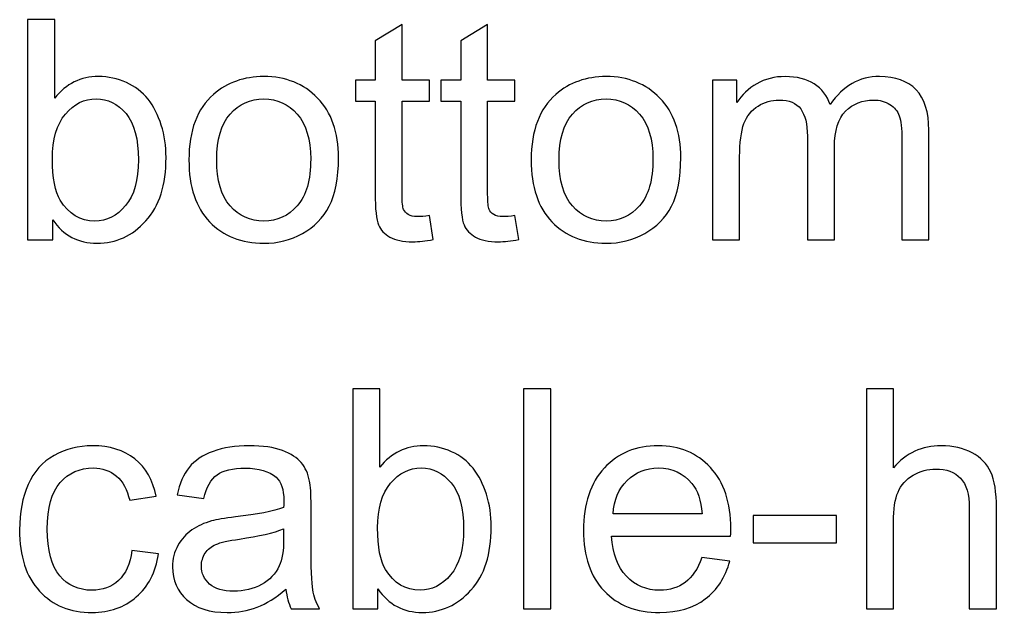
# Model space of a CAD drawing. Header units: centimetres. Extents: x -233 to -82, y 123 to 153.
# Drawn here: x -169.543 to -168.424, y 144.899 to 145.578 of the extents above; entities that cross this region are included whole.
import ezdxf

# ---------------------------------------------------------------- set-up
doc = ezdxf.new("R2010")
doc.units = ezdxf.units.CM
doc.header["$MEASUREMENT"] = 0
doc.layers.add('layer 1', color=7, linetype='Continuous')

msp = doc.modelspace()

# ---------------------------------------------------------------- linework, layer by layer
at = {"layer": 'layer 1'}
for points, knots in [([(-169.5053, 145.32595), (-169.5053, 145.32595), (-169.534, 145.32595), (-169.534, 145.32595), (-169.534, 145.32595), (-169.534, 145.32595), (-169.534, 145.57845), (-169.534, 145.57845), (-169.534, 145.57845), (-169.534, 145.57845), (-169.503, 145.57845), (-169.503, 145.57845), (-169.503, 145.57845), (-169.503, 145.57845), (-169.503, 145.48835), (-169.503, 145.48835), (-169.503, 145.48835), (-169.4899, 145.50485), (-169.4732, 145.51305), (-169.4529, 145.51305), (-169.4529, 145.51305), (-169.4416, 145.51305), (-169.431, 145.51075), (-169.4209, 145.50625), (-169.4209, 145.50625), (-169.4109, 145.50175), (-169.4026, 145.49535), (-169.3961, 145.48715), (-169.3961, 145.48715), (-169.3896, 145.47885), (-169.3846, 145.46895), (-169.3809, 145.45735), (-169.3809, 145.45735), (-169.3772, 145.44575), (-169.3754, 145.43335), (-169.3754, 145.42015), (-169.3754, 145.42015), (-169.3754, 145.38885), (-169.3831, 145.36465), (-169.3986, 145.34755), (-169.3986, 145.34755), (-169.4141, 145.33045), (-169.4327, 145.32185), (-169.4544, 145.32185), (-169.4544, 145.32185), (-169.476, 145.32185), (-169.493, 145.33085), (-169.5053, 145.34885), (-169.5053, 145.34885), (-169.5053, 145.34885), (-169.5053, 145.32595), (-169.5053, 145.32595)], [0, 0, 0, 0, 0.0714286, 0.0714286, 0.0714286, 0.0714286, 0.1428571, 0.1428571, 0.1428571, 0.1428571, 0.2142857, 0.2142857, 0.2142857, 0.2142857, 0.2857143, 0.2857143, 0.2857143, 0.2857143, 0.3571429, 0.3571429, 0.3571429, 0.3571429, 0.4285714, 0.4285714, 0.4285714, 0.4285714, 0.5, 0.5, 0.5, 0.5, 0.5714286, 0.5714286, 0.5714286, 0.5714286, 0.6428571, 0.6428571, 0.6428571, 0.6428571, 0.7142857, 0.7142857, 0.7142857, 0.7142857, 0.7857143, 0.7857143, 0.7857143, 0.7857143, 0.8571429, 0.8571429, 0.8571429, 0.8571429, 1, 1, 1, 1]), ([(-169.0737, 145.35365), (-169.0737, 145.35365), (-169.0693, 145.32625), (-169.0693, 145.32625), (-169.0693, 145.32625), (-169.078, 145.32445), (-169.0858, 145.32355), (-169.0927, 145.32355), (-169.0927, 145.32355), (-169.104, 145.32355), (-169.1127, 145.32535), (-169.1189, 145.32895), (-169.1189, 145.32895), (-169.1251, 145.33245), (-169.1295, 145.33715), (-169.132, 145.34295), (-169.132, 145.34295), (-169.1345, 145.34875), (-169.1358, 145.36095), (-169.1358, 145.37955), (-169.1358, 145.37955), (-169.1358, 145.37955), (-169.1358, 145.48475), (-169.1358, 145.48475), (-169.1358, 145.48475), (-169.1358, 145.48475), (-169.1585, 145.48475), (-169.1585, 145.48475), (-169.1585, 145.48475), (-169.1585, 145.48475), (-169.1585, 145.50885), (-169.1585, 145.50885), (-169.1585, 145.50885), (-169.1585, 145.50885), (-169.1358, 145.50885), (-169.1358, 145.50885), (-169.1358, 145.50885), (-169.1358, 145.50885), (-169.1358, 145.55415), (-169.1358, 145.55415), (-169.1358, 145.55415), (-169.1358, 145.55415), (-169.1049, 145.57275), (-169.1049, 145.57275), (-169.1049, 145.57275), (-169.1049, 145.57275), (-169.1049, 145.50885), (-169.1049, 145.50885), (-169.1049, 145.50885), (-169.1049, 145.50885), (-169.0737, 145.50885), (-169.0737, 145.50885), (-169.0737, 145.50885), (-169.0737, 145.50885), (-169.0737, 145.48475), (-169.0737, 145.48475), (-169.0737, 145.48475), (-169.0737, 145.48475), (-169.1049, 145.48475), (-169.1049, 145.48475), (-169.1049, 145.48475), (-169.1049, 145.48475), (-169.1049, 145.37775), (-169.1049, 145.37775), (-169.1049, 145.37775), (-169.1049, 145.36895), (-169.1044, 145.36325), (-169.1033, 145.36075), (-169.1033, 145.36075), (-169.1022, 145.35825), (-169.1004, 145.35625), (-169.0979, 145.35475), (-169.0979, 145.35475), (-169.0954, 145.35325), (-169.0919, 145.35245), (-169.0874, 145.35245), (-169.0874, 145.35245), (-169.0839, 145.35245), (-169.0794, 145.35285), (-169.0737, 145.35365)], [0, 0, 0, 0, 0.047619, 0.047619, 0.047619, 0.047619, 0.0952381, 0.0952381, 0.0952381, 0.0952381, 0.1428571, 0.1428571, 0.1428571, 0.1428571, 0.1904762, 0.1904762, 0.1904762, 0.1904762, 0.2380952, 0.2380952, 0.2380952, 0.2380952, 0.2857143, 0.2857143, 0.2857143, 0.2857143, 0.3333333, 0.3333333, 0.3333333, 0.3333333, 0.3809524, 0.3809524, 0.3809524, 0.3809524, 0.4285714, 0.4285714, 0.4285714, 0.4285714, 0.4761905, 0.4761905, 0.4761905, 0.4761905, 0.5238095, 0.5238095, 0.5238095, 0.5238095, 0.5714286, 0.5714286, 0.5714286, 0.5714286, 0.6190476, 0.6190476, 0.6190476, 0.6190476, 0.6666667, 0.6666667, 0.6666667, 0.6666667, 0.7142857, 0.7142857, 0.7142857, 0.7142857, 0.7619048, 0.7619048, 0.7619048, 0.7619048, 0.8095238, 0.8095238, 0.8095238, 0.8095238, 0.8571429, 0.8571429, 0.8571429, 0.8571429, 0.9047619, 0.9047619, 0.9047619, 0.9047619, 1, 1, 1, 1]), ([(-168.9757, 145.35365), (-168.9757, 145.35365), (-168.9713, 145.32625), (-168.9713, 145.32625), (-168.9713, 145.32625), (-168.98, 145.32445), (-168.9878, 145.32355), (-168.9947, 145.32355), (-168.9947, 145.32355), (-169.006, 145.32355), (-169.0147, 145.32535), (-169.0209, 145.32895), (-169.0209, 145.32895), (-169.0271, 145.33245), (-169.0315, 145.33715), (-169.034, 145.34295), (-169.034, 145.34295), (-169.0365, 145.34875), (-169.0378, 145.36095), (-169.0378, 145.37955), (-169.0378, 145.37955), (-169.0378, 145.37955), (-169.0378, 145.48475), (-169.0378, 145.48475), (-169.0378, 145.48475), (-169.0378, 145.48475), (-169.0605, 145.48475), (-169.0605, 145.48475), (-169.0605, 145.48475), (-169.0605, 145.48475), (-169.0605, 145.50885), (-169.0605, 145.50885), (-169.0605, 145.50885), (-169.0605, 145.50885), (-169.0378, 145.50885), (-169.0378, 145.50885), (-169.0378, 145.50885), (-169.0378, 145.50885), (-169.0378, 145.55415), (-169.0378, 145.55415), (-169.0378, 145.55415), (-169.0378, 145.55415), (-169.0069, 145.57275), (-169.0069, 145.57275), (-169.0069, 145.57275), (-169.0069, 145.57275), (-169.0069, 145.50885), (-169.0069, 145.50885), (-169.0069, 145.50885), (-169.0069, 145.50885), (-168.9757, 145.50885), (-168.9757, 145.50885), (-168.9757, 145.50885), (-168.9757, 145.50885), (-168.9757, 145.48475), (-168.9757, 145.48475), (-168.9757, 145.48475), (-168.9757, 145.48475), (-169.0069, 145.48475), (-169.0069, 145.48475), (-169.0069, 145.48475), (-169.0069, 145.48475), (-169.0069, 145.37775), (-169.0069, 145.37775), (-169.0069, 145.37775), (-169.0069, 145.36895), (-169.0064, 145.36325), (-169.0053, 145.36075), (-169.0053, 145.36075), (-169.0042, 145.35825), (-169.0024, 145.35625), (-168.9999, 145.35475), (-168.9999, 145.35475), (-168.9974, 145.35325), (-168.9939, 145.35245), (-168.9894, 145.35245), (-168.9894, 145.35245), (-168.9859, 145.35245), (-168.9814, 145.35285), (-168.9757, 145.35365)], [0, 0, 0, 0, 0.047619, 0.047619, 0.047619, 0.047619, 0.0952381, 0.0952381, 0.0952381, 0.0952381, 0.1428571, 0.1428571, 0.1428571, 0.1428571, 0.1904762, 0.1904762, 0.1904762, 0.1904762, 0.2380952, 0.2380952, 0.2380952, 0.2380952, 0.2857143, 0.2857143, 0.2857143, 0.2857143, 0.3333333, 0.3333333, 0.3333333, 0.3333333, 0.3809524, 0.3809524, 0.3809524, 0.3809524, 0.4285714, 0.4285714, 0.4285714, 0.4285714, 0.4761905, 0.4761905, 0.4761905, 0.4761905, 0.5238095, 0.5238095, 0.5238095, 0.5238095, 0.5714286, 0.5714286, 0.5714286, 0.5714286, 0.6190476, 0.6190476, 0.6190476, 0.6190476, 0.6666667, 0.6666667, 0.6666667, 0.6666667, 0.7142857, 0.7142857, 0.7142857, 0.7142857, 0.7619048, 0.7619048, 0.7619048, 0.7619048, 0.8095238, 0.8095238, 0.8095238, 0.8095238, 0.8571429, 0.8571429, 0.8571429, 0.8571429, 0.9047619, 0.9047619, 0.9047619, 0.9047619, 1, 1, 1, 1]), ([(-169.3492, 145.41745), (-169.3492, 145.45135), (-169.3398, 145.47635), (-169.3209, 145.49265), (-169.3209, 145.49265), (-169.3052, 145.50625), (-169.286, 145.51305), (-169.2634, 145.51305), (-169.2634, 145.51305), (-169.2383, 145.51305), (-169.2177, 145.50485), (-169.2017, 145.48835), (-169.2017, 145.48835), (-169.1858, 145.47185), (-169.1778, 145.44905), (-169.1778, 145.42005), (-169.1778, 145.42005), (-169.1778, 145.39645), (-169.1813, 145.37795), (-169.1884, 145.36445), (-169.1884, 145.36445), (-169.1955, 145.35095), (-169.2057, 145.34055), (-169.2192, 145.33305), (-169.2192, 145.33305), (-169.2327, 145.32555), (-169.2475, 145.32185), (-169.2634, 145.32185), (-169.2634, 145.32185), (-169.289, 145.32185), (-169.3097, 145.33005), (-169.3255, 145.34645), (-169.3255, 145.34645), (-169.3413, 145.36285), (-169.3492, 145.38655), (-169.3492, 145.41745)], [0, 0, 0, 0, 0.1, 0.1, 0.1, 0.1, 0.2, 0.2, 0.2, 0.2, 0.3, 0.3, 0.3, 0.3, 0.4, 0.4, 0.4, 0.4, 0.5, 0.5, 0.5, 0.5, 0.6, 0.6, 0.6, 0.6, 0.7, 0.7, 0.7, 0.7, 0.8, 0.8, 0.8, 0.8, 1, 1, 1, 1]), ([(-168.957, 145.41745), (-168.957, 145.45135), (-168.9476, 145.47635), (-168.9287, 145.49265), (-168.9287, 145.49265), (-168.913, 145.50625), (-168.8938, 145.51305), (-168.8712, 145.51305), (-168.8712, 145.51305), (-168.8461, 145.51305), (-168.8255, 145.50485), (-168.8095, 145.48835), (-168.8095, 145.48835), (-168.7936, 145.47185), (-168.7856, 145.44905), (-168.7856, 145.42005), (-168.7856, 145.42005), (-168.7856, 145.39645), (-168.7891, 145.37795), (-168.7962, 145.36445), (-168.7962, 145.36445), (-168.8033, 145.35095), (-168.8135, 145.34055), (-168.827, 145.33305), (-168.827, 145.33305), (-168.8405, 145.32555), (-168.8553, 145.32185), (-168.8712, 145.32185), (-168.8712, 145.32185), (-168.8968, 145.32185), (-168.9175, 145.33005), (-168.9333, 145.34645), (-168.9333, 145.34645), (-168.9491, 145.36285), (-168.957, 145.38655), (-168.957, 145.41745)], [0, 0, 0, 0, 0.1, 0.1, 0.1, 0.1, 0.2, 0.2, 0.2, 0.2, 0.3, 0.3, 0.3, 0.3, 0.4, 0.4, 0.4, 0.4, 0.5, 0.5, 0.5, 0.5, 0.6, 0.6, 0.6, 0.6, 0.7, 0.7, 0.7, 0.7, 0.8, 0.8, 0.8, 0.8, 1, 1, 1, 1]), ([(-168.7492, 145.32595), (-168.7492, 145.32595), (-168.7492, 145.50885), (-168.7492, 145.50885), (-168.7492, 145.50885), (-168.7492, 145.50885), (-168.7215, 145.50885), (-168.7215, 145.50885), (-168.7215, 145.50885), (-168.7215, 145.50885), (-168.7215, 145.48325), (-168.7215, 145.48325), (-168.7215, 145.48325), (-168.7158, 145.49215), (-168.7081, 145.49935), (-168.6986, 145.50485), (-168.6986, 145.50485), (-168.6891, 145.51035), (-168.6782, 145.51305), (-168.666, 145.51305), (-168.666, 145.51305), (-168.6525, 145.51305), (-168.6414, 145.51025), (-168.6327, 145.50465), (-168.6327, 145.50465), (-168.624, 145.49895), (-168.6179, 145.49105), (-168.6144, 145.48095), (-168.6144, 145.48095), (-168.5999, 145.50235), (-168.5811, 145.51305), (-168.5579, 145.51305), (-168.5579, 145.51305), (-168.5398, 145.51305), (-168.5258, 145.50805), (-168.516, 145.49795), (-168.516, 145.49795), (-168.5063, 145.48785), (-168.5014, 145.47245), (-168.5014, 145.45155), (-168.5014, 145.45155), (-168.5014, 145.45155), (-168.5014, 145.32595), (-168.5014, 145.32595), (-168.5014, 145.32595), (-168.5014, 145.32595), (-168.5322, 145.32595), (-168.5322, 145.32595), (-168.5322, 145.32595), (-168.5322, 145.32595), (-168.5322, 145.44115), (-168.5322, 145.44115), (-168.5322, 145.44115), (-168.5322, 145.45355), (-168.5332, 145.46245), (-168.5352, 145.46795), (-168.5352, 145.46795), (-168.5372, 145.47345), (-168.5408, 145.47785), (-168.5461, 145.48115), (-168.5461, 145.48115), (-168.5514, 145.48445), (-168.5577, 145.48615), (-168.5648, 145.48615), (-168.5648, 145.48615), (-168.5777, 145.48615), (-168.5883, 145.48185), (-168.5968, 145.47335), (-168.5968, 145.47335), (-168.6053, 145.46475), (-168.6095, 145.45105), (-168.6095, 145.43225), (-168.6095, 145.43225), (-168.6095, 145.43225), (-168.6095, 145.32595), (-168.6095, 145.32595), (-168.6095, 145.32595), (-168.6095, 145.32595), (-168.6406, 145.32595), (-168.6406, 145.32595), (-168.6406, 145.32595), (-168.6406, 145.32595), (-168.6406, 145.44485), (-168.6406, 145.44485), (-168.6406, 145.44485), (-168.6406, 145.45855), (-168.6431, 145.46895), (-168.6481, 145.47585), (-168.6481, 145.47585), (-168.6532, 145.48275), (-168.6614, 145.48615), (-168.6729, 145.48615), (-168.6729, 145.48615), (-168.6816, 145.48615), (-168.6897, 145.48385), (-168.6971, 145.47925), (-168.6971, 145.47925), (-168.7045, 145.47465), (-168.7099, 145.46795), (-168.7132, 145.45915), (-168.7132, 145.45915), (-168.7165, 145.45025), (-168.7182, 145.43755), (-168.7182, 145.42085), (-168.7182, 145.42085), (-168.7182, 145.42085), (-168.7182, 145.32595), (-168.7182, 145.32595), (-168.7182, 145.32595), (-168.7182, 145.32595), (-168.7492, 145.32595), (-168.7492, 145.32595)], [0, 0, 0, 0, 0.0344828, 0.0344828, 0.0344828, 0.0344828, 0.0689655, 0.0689655, 0.0689655, 0.0689655, 0.1034483, 0.1034483, 0.1034483, 0.1034483, 0.137931, 0.137931, 0.137931, 0.137931, 0.1724138, 0.1724138, 0.1724138, 0.1724138, 0.2068966, 0.2068966, 0.2068966, 0.2068966, 0.2413793, 0.2413793, 0.2413793, 0.2413793, 0.2758621, 0.2758621, 0.2758621, 0.2758621, 0.3103448, 0.3103448, 0.3103448, 0.3103448, 0.3448276, 0.3448276, 0.3448276, 0.3448276, 0.3793103, 0.3793103, 0.3793103, 0.3793103, 0.4137931, 0.4137931, 0.4137931, 0.4137931, 0.4482759, 0.4482759, 0.4482759, 0.4482759, 0.4827586, 0.4827586, 0.4827586, 0.4827586, 0.5172414, 0.5172414, 0.5172414, 0.5172414, 0.5517241, 0.5517241, 0.5517241, 0.5517241, 0.5862069, 0.5862069, 0.5862069, 0.5862069, 0.6206897, 0.6206897, 0.6206897, 0.6206897, 0.6551724, 0.6551724, 0.6551724, 0.6551724, 0.6896552, 0.6896552, 0.6896552, 0.6896552, 0.7241379, 0.7241379, 0.7241379, 0.7241379, 0.7586207, 0.7586207, 0.7586207, 0.7586207, 0.7931034, 0.7931034, 0.7931034, 0.7931034, 0.8275862, 0.8275862, 0.8275862, 0.8275862, 0.862069, 0.862069, 0.862069, 0.862069, 0.8965517, 0.8965517, 0.8965517, 0.8965517, 0.9310345, 0.9310345, 0.9310345, 0.9310345, 1, 1, 1, 1]), ([(-169.5056, 145.41875), (-169.5056, 145.39685), (-169.5026, 145.38095), (-169.4966, 145.37125), (-169.4966, 145.37125), (-169.4869, 145.35535), (-169.4737, 145.34735), (-169.457, 145.34735), (-169.457, 145.34735), (-169.4435, 145.34735), (-169.4318, 145.35325), (-169.4219, 145.36505), (-169.4219, 145.36505), (-169.412, 145.37675), (-169.4071, 145.39425), (-169.4071, 145.41755), (-169.4071, 145.41755), (-169.4071, 145.44145), (-169.4118, 145.45915), (-169.4213, 145.47055), (-169.4213, 145.47055), (-169.4308, 145.48185), (-169.4422, 145.48755), (-169.4556, 145.48755), (-169.4556, 145.48755), (-169.4692, 145.48755), (-169.4809, 145.48165), (-169.4908, 145.46995), (-169.4908, 145.46995), (-169.5007, 145.45815), (-169.5056, 145.44105), (-169.5056, 145.41875)], [0, 0, 0, 0, 0.1111111, 0.1111111, 0.1111111, 0.1111111, 0.2222222, 0.2222222, 0.2222222, 0.2222222, 0.3333333, 0.3333333, 0.3333333, 0.3333333, 0.4444444, 0.4444444, 0.4444444, 0.4444444, 0.5555556, 0.5555556, 0.5555556, 0.5555556, 0.6666667, 0.6666667, 0.6666667, 0.6666667, 0.7777778, 0.7777778, 0.7777778, 0.7777778, 1, 1, 1, 1]), ([(-169.3173, 145.41745), (-169.3173, 145.39395), (-169.3122, 145.37645), (-169.302, 145.36485), (-169.302, 145.36485), (-169.2918, 145.35315), (-169.2789, 145.34735), (-169.2634, 145.34735), (-169.2634, 145.34735), (-169.248, 145.34735), (-169.2352, 145.35325), (-169.225, 145.36495), (-169.225, 145.36495), (-169.2148, 145.37665), (-169.2097, 145.39445), (-169.2097, 145.41845), (-169.2097, 145.41845), (-169.2097, 145.44105), (-169.2148, 145.45815), (-169.2251, 145.46985), (-169.2251, 145.46985), (-169.2354, 145.48155), (-169.2481, 145.48735), (-169.2634, 145.48735), (-169.2634, 145.48735), (-169.2789, 145.48735), (-169.2918, 145.48155), (-169.302, 145.46995), (-169.302, 145.46995), (-169.3122, 145.45835), (-169.3173, 145.44085), (-169.3173, 145.41745)], [0, 0, 0, 0, 0.1111111, 0.1111111, 0.1111111, 0.1111111, 0.2222222, 0.2222222, 0.2222222, 0.2222222, 0.3333333, 0.3333333, 0.3333333, 0.3333333, 0.4444444, 0.4444444, 0.4444444, 0.4444444, 0.5555556, 0.5555556, 0.5555556, 0.5555556, 0.6666667, 0.6666667, 0.6666667, 0.6666667, 0.7777778, 0.7777778, 0.7777778, 0.7777778, 1, 1, 1, 1]), ([(-168.9251, 145.41745), (-168.9251, 145.39395), (-168.92, 145.37645), (-168.9098, 145.36485), (-168.9098, 145.36485), (-168.8996, 145.35315), (-168.8867, 145.34735), (-168.8712, 145.34735), (-168.8712, 145.34735), (-168.8558, 145.34735), (-168.843, 145.35325), (-168.8328, 145.36495), (-168.8328, 145.36495), (-168.8226, 145.37665), (-168.8175, 145.39445), (-168.8175, 145.41845), (-168.8175, 145.41845), (-168.8175, 145.44105), (-168.8226, 145.45815), (-168.8329, 145.46985), (-168.8329, 145.46985), (-168.8432, 145.48155), (-168.8559, 145.48735), (-168.8712, 145.48735), (-168.8712, 145.48735), (-168.8867, 145.48735), (-168.8996, 145.48155), (-168.9098, 145.46995), (-168.9098, 145.46995), (-168.92, 145.45835), (-168.9251, 145.44085), (-168.9251, 145.41745)], [0, 0, 0, 0, 0.1111111, 0.1111111, 0.1111111, 0.1111111, 0.2222222, 0.2222222, 0.2222222, 0.2222222, 0.3333333, 0.3333333, 0.3333333, 0.3333333, 0.4444444, 0.4444444, 0.4444444, 0.4444444, 0.5555556, 0.5555556, 0.5555556, 0.5555556, 0.6666667, 0.6666667, 0.6666667, 0.6666667, 0.7777778, 0.7777778, 0.7777778, 0.7777778, 1, 1, 1, 1]), ([(-169.1327, 144.90261), (-169.1327, 144.90261), (-169.1614, 144.90261), (-169.1614, 144.90261), (-169.1614, 144.90261), (-169.1614, 144.90261), (-169.1614, 145.15511), (-169.1614, 145.15511), (-169.1614, 145.15511), (-169.1614, 145.15511), (-169.1304, 145.15511), (-169.1304, 145.15511), (-169.1304, 145.15511), (-169.1304, 145.15511), (-169.1304, 145.06501), (-169.1304, 145.06501), (-169.1304, 145.06501), (-169.1173, 145.08151), (-169.1006, 145.08971), (-169.0803, 145.08971), (-169.0803, 145.08971), (-169.069, 145.08971), (-169.0584, 145.08741), (-169.0483, 145.08291), (-169.0483, 145.08291), (-169.0383, 145.07841), (-169.03, 145.07201), (-169.0235, 145.06381), (-169.0235, 145.06381), (-169.017, 145.05551), (-169.012, 145.04561), (-169.0083, 145.03401), (-169.0083, 145.03401), (-169.0046, 145.02241), (-169.0028, 145.01001), (-169.0028, 144.99681), (-169.0028, 144.99681), (-169.0028, 144.96551), (-169.0105, 144.94131), (-169.026, 144.92421), (-169.026, 144.92421), (-169.0415, 144.90711), (-169.0601, 144.89851), (-169.0818, 144.89851), (-169.0818, 144.89851), (-169.1034, 144.89851), (-169.1204, 144.90751), (-169.1327, 144.92551), (-169.1327, 144.92551), (-169.1327, 144.92551), (-169.1327, 144.90261), (-169.1327, 144.90261)], [0, 0, 0, 0, 0.0714286, 0.0714286, 0.0714286, 0.0714286, 0.1428571, 0.1428571, 0.1428571, 0.1428571, 0.2142857, 0.2142857, 0.2142857, 0.2142857, 0.2857143, 0.2857143, 0.2857143, 0.2857143, 0.3571429, 0.3571429, 0.3571429, 0.3571429, 0.4285714, 0.4285714, 0.4285714, 0.4285714, 0.5, 0.5, 0.5, 0.5, 0.5714286, 0.5714286, 0.5714286, 0.5714286, 0.6428571, 0.6428571, 0.6428571, 0.6428571, 0.7142857, 0.7142857, 0.7142857, 0.7142857, 0.7857143, 0.7857143, 0.7857143, 0.7857143, 0.8571429, 0.8571429, 0.8571429, 0.8571429, 1, 1, 1, 1]), ([(-168.9657, 144.90261), (-168.9657, 144.90261), (-168.9657, 145.15511), (-168.9657, 145.15511), (-168.9657, 145.15511), (-168.9657, 145.15511), (-168.9347, 145.15511), (-168.9347, 145.15511), (-168.9347, 145.15511), (-168.9347, 145.15511), (-168.9347, 144.90261), (-168.9347, 144.90261), (-168.9347, 144.90261), (-168.9347, 144.90261), (-168.9657, 144.90261), (-168.9657, 144.90261)], [0, 0, 0, 0, 0.2, 0.2, 0.2, 0.2, 0.4, 0.4, 0.4, 0.4, 0.6, 0.6, 0.6, 0.6, 1, 1, 1, 1]), ([(-168.5729, 144.90261), (-168.5729, 144.90261), (-168.5729, 145.15511), (-168.5729, 145.15511), (-168.5729, 145.15511), (-168.5729, 145.15511), (-168.5419, 145.15511), (-168.5419, 145.15511), (-168.5419, 145.15511), (-168.5419, 145.15511), (-168.5419, 145.06451), (-168.5419, 145.06451), (-168.5419, 145.06451), (-168.5274, 145.08131), (-168.5092, 145.08971), (-168.4872, 145.08971), (-168.4872, 145.08971), (-168.4736, 145.08971), (-168.4618, 145.08701), (-168.4518, 145.08171), (-168.4518, 145.08171), (-168.4419, 145.07631), (-168.4347, 145.06891), (-168.4304, 145.05951), (-168.4304, 145.05951), (-168.4261, 145.05011), (-168.4239, 145.03641), (-168.4239, 145.01851), (-168.4239, 145.01851), (-168.4239, 145.01851), (-168.4239, 144.90261), (-168.4239, 144.90261), (-168.4239, 144.90261), (-168.4239, 144.90261), (-168.455, 144.90261), (-168.455, 144.90261), (-168.455, 144.90261), (-168.455, 144.90261), (-168.455, 145.01851), (-168.455, 145.01851), (-168.455, 145.01851), (-168.455, 145.03401), (-168.4583, 145.04531), (-168.465, 145.05241), (-168.465, 145.05241), (-168.4717, 145.05951), (-168.4812, 145.06301), (-168.4935, 145.06301), (-168.4935, 145.06301), (-168.5027, 145.06301), (-168.5113, 145.06061), (-168.5194, 145.05591), (-168.5194, 145.05591), (-168.5275, 145.05111), (-168.5333, 145.04461), (-168.5367, 145.03651), (-168.5367, 145.03651), (-168.5402, 145.02831), (-168.5419, 145.01701), (-168.5419, 145.00271), (-168.5419, 145.00271), (-168.5419, 145.00271), (-168.5419, 144.90261), (-168.5419, 144.90261), (-168.5419, 144.90261), (-168.5419, 144.90261), (-168.5729, 144.90261), (-168.5729, 144.90261)], [0, 0, 0, 0, 0.0555556, 0.0555556, 0.0555556, 0.0555556, 0.1111111, 0.1111111, 0.1111111, 0.1111111, 0.1666667, 0.1666667, 0.1666667, 0.1666667, 0.2222222, 0.2222222, 0.2222222, 0.2222222, 0.2777778, 0.2777778, 0.2777778, 0.2777778, 0.3333333, 0.3333333, 0.3333333, 0.3333333, 0.3888889, 0.3888889, 0.3888889, 0.3888889, 0.4444444, 0.4444444, 0.4444444, 0.4444444, 0.5, 0.5, 0.5, 0.5, 0.5555556, 0.5555556, 0.5555556, 0.5555556, 0.6111111, 0.6111111, 0.6111111, 0.6111111, 0.6666667, 0.6666667, 0.6666667, 0.6666667, 0.7222222, 0.7222222, 0.7222222, 0.7222222, 0.7777778, 0.7777778, 0.7777778, 0.7777778, 0.8333333, 0.8333333, 0.8333333, 0.8333333, 0.8888889, 0.8888889, 0.8888889, 0.8888889, 1, 1, 1, 1]), ([(-169.4145, 144.96961), (-169.4145, 144.96961), (-169.384, 144.96561), (-169.384, 144.96561), (-169.384, 144.96561), (-169.3873, 144.94461), (-169.3958, 144.92821), (-169.4095, 144.91631), (-169.4095, 144.91631), (-169.4232, 144.90441), (-169.4401, 144.89851), (-169.4601, 144.89851), (-169.4601, 144.89851), (-169.4852, 144.89851), (-169.5053, 144.90671), (-169.5205, 144.92311), (-169.5205, 144.92311), (-169.5357, 144.93941), (-169.5433, 144.96291), (-169.5433, 144.99341), (-169.5433, 144.99341), (-169.5433, 145.01311), (-169.54, 145.03041), (-169.5335, 145.04521), (-169.5335, 145.04521), (-169.527, 145.06001), (-169.517, 145.07111), (-169.5036, 145.07861), (-169.5036, 145.07861), (-169.4902, 145.08601), (-169.4756, 145.08971), (-169.4599, 145.08971), (-169.4599, 145.08971), (-169.44, 145.08971), (-169.4238, 145.08471), (-169.4112, 145.07461), (-169.4112, 145.07461), (-169.3986, 145.06451), (-169.3905, 145.05031), (-169.3869, 145.03181), (-169.3869, 145.03181), (-169.3869, 145.03181), (-169.4171, 145.02711), (-169.4171, 145.02711), (-169.4171, 145.02711), (-169.42, 145.03941), (-169.425, 145.04871), (-169.4323, 145.05491), (-169.4323, 145.05491), (-169.4396, 145.06111), (-169.4484, 145.06421), (-169.4587, 145.06421), (-169.4587, 145.06421), (-169.4744, 145.06421), (-169.4871, 145.05861), (-169.4968, 145.04741), (-169.4968, 145.04741), (-169.5066, 145.03621), (-169.5115, 145.01851), (-169.5115, 144.99421), (-169.5115, 144.99421), (-169.5115, 144.96971), (-169.5068, 144.95181), (-169.4973, 144.94071), (-169.4973, 144.94071), (-169.4879, 144.92961), (-169.4756, 144.92401), (-169.4605, 144.92401), (-169.4605, 144.92401), (-169.4483, 144.92401), (-169.4381, 144.92771), (-169.4299, 144.93521), (-169.4299, 144.93521), (-169.4218, 144.94271), (-169.4166, 144.95411), (-169.4145, 144.96961)], [0, 0, 0, 0, 0.05, 0.05, 0.05, 0.05, 0.1, 0.1, 0.1, 0.1, 0.15, 0.15, 0.15, 0.15, 0.2, 0.2, 0.2, 0.2, 0.25, 0.25, 0.25, 0.25, 0.3, 0.3, 0.3, 0.3, 0.35, 0.35, 0.35, 0.35, 0.4, 0.4, 0.4, 0.4, 0.45, 0.45, 0.45, 0.45, 0.5, 0.5, 0.5, 0.5, 0.55, 0.55, 0.55, 0.55, 0.6, 0.6, 0.6, 0.6, 0.65, 0.65, 0.65, 0.65, 0.7, 0.7, 0.7, 0.7, 0.75, 0.75, 0.75, 0.75, 0.8, 0.8, 0.8, 0.8, 0.85, 0.85, 0.85, 0.85, 0.9, 0.9, 0.9, 0.9, 1, 1, 1, 1]), ([(-169.2381, 144.92521), (-169.2496, 144.91541), (-169.2606, 144.90851), (-169.2712, 144.90451), (-169.2712, 144.90451), (-169.2819, 144.90051), (-169.2933, 144.89851), (-169.3054, 144.89851), (-169.3054, 144.89851), (-169.3255, 144.89851), (-169.341, 144.90341), (-169.3518, 144.91321), (-169.3518, 144.91321), (-169.3626, 144.92301), (-169.368, 144.93551), (-169.368, 144.95081), (-169.368, 144.95081), (-169.368, 144.95981), (-169.3659, 144.96801), (-169.3618, 144.97541), (-169.3618, 144.97541), (-169.3577, 144.98281), (-169.3524, 144.98871), (-169.3458, 144.99321), (-169.3458, 144.99321), (-169.3392, 144.99771), (-169.3318, 145.00111), (-169.3235, 145.00341), (-169.3235, 145.00341), (-169.3174, 145.00501), (-169.3083, 145.00651), (-169.296, 145.00801), (-169.296, 145.00801), (-169.2709, 145.01101), (-169.2525, 145.01461), (-169.2407, 145.01871), (-169.2407, 145.01871), (-169.2406, 145.02301), (-169.2405, 145.02571), (-169.2405, 145.02681), (-169.2405, 145.02681), (-169.2405, 145.03941), (-169.2434, 145.04831), (-169.2493, 145.05351), (-169.2493, 145.05351), (-169.2572, 145.06051), (-169.269, 145.06401), (-169.2846, 145.06401), (-169.2846, 145.06401), (-169.2992, 145.06401), (-169.31, 145.06151), (-169.3169, 145.05641), (-169.3169, 145.05641), (-169.3238, 145.05131), (-169.329, 145.04221), (-169.3323, 145.02921), (-169.3323, 145.02921), (-169.3323, 145.02921), (-169.3626, 145.03331), (-169.3626, 145.03331), (-169.3626, 145.03331), (-169.3599, 145.04631), (-169.3553, 145.05681), (-169.349, 145.06481), (-169.349, 145.06481), (-169.3427, 145.07271), (-169.3335, 145.07891), (-169.3216, 145.08321), (-169.3216, 145.08321), (-169.3097, 145.08751), (-169.2958, 145.08971), (-169.2801, 145.08971), (-169.2801, 145.08971), (-169.2645, 145.08971), (-169.2518, 145.08791), (-169.242, 145.08421), (-169.242, 145.08421), (-169.2323, 145.08051), (-169.2251, 145.07581), (-169.2205, 145.07031), (-169.2205, 145.07031), (-169.2159, 145.06471), (-169.2127, 145.05771), (-169.2109, 145.04921), (-169.2109, 145.04921), (-169.2098, 145.04391), (-169.2093, 145.03441), (-169.2093, 145.02061), (-169.2093, 145.02061), (-169.2093, 145.02061), (-169.2093, 144.97931), (-169.2093, 144.97931), (-169.2093, 144.97931), (-169.2093, 144.95041), (-169.2086, 144.93221), (-169.2073, 144.92461), (-169.2073, 144.92461), (-169.206, 144.91691), (-169.2034, 144.90961), (-169.1995, 144.90261), (-169.1995, 144.90261), (-169.1995, 144.90261), (-169.2319, 144.90261), (-169.2319, 144.90261), (-169.2319, 144.90261), (-169.2351, 144.90901), (-169.2372, 144.91651), (-169.2381, 144.92521)], [0, 0, 0, 0, 0.0357143, 0.0357143, 0.0357143, 0.0357143, 0.0714286, 0.0714286, 0.0714286, 0.0714286, 0.1071429, 0.1071429, 0.1071429, 0.1071429, 0.1428571, 0.1428571, 0.1428571, 0.1428571, 0.1785714, 0.1785714, 0.1785714, 0.1785714, 0.2142857, 0.2142857, 0.2142857, 0.2142857, 0.25, 0.25, 0.25, 0.25, 0.2857143, 0.2857143, 0.2857143, 0.2857143, 0.3214286, 0.3214286, 0.3214286, 0.3214286, 0.3571429, 0.3571429, 0.3571429, 0.3571429, 0.3928571, 0.3928571, 0.3928571, 0.3928571, 0.4285714, 0.4285714, 0.4285714, 0.4285714, 0.4642857, 0.4642857, 0.4642857, 0.4642857, 0.5, 0.5, 0.5, 0.5, 0.5357143, 0.5357143, 0.5357143, 0.5357143, 0.5714286, 0.5714286, 0.5714286, 0.5714286, 0.6071429, 0.6071429, 0.6071429, 0.6071429, 0.6428571, 0.6428571, 0.6428571, 0.6428571, 0.6785714, 0.6785714, 0.6785714, 0.6785714, 0.7142857, 0.7142857, 0.7142857, 0.7142857, 0.75, 0.75, 0.75, 0.75, 0.7857143, 0.7857143, 0.7857143, 0.7857143, 0.8214286, 0.8214286, 0.8214286, 0.8214286, 0.8571429, 0.8571429, 0.8571429, 0.8571429, 0.8928571, 0.8928571, 0.8928571, 0.8928571, 0.9285714, 0.9285714, 0.9285714, 0.9285714, 1, 1, 1, 1]), ([(-168.7614, 144.96151), (-168.7614, 144.96151), (-168.7294, 144.95751), (-168.7294, 144.95751), (-168.7294, 144.95751), (-168.7345, 144.93881), (-168.7438, 144.92431), (-168.7575, 144.91401), (-168.7575, 144.91401), (-168.7712, 144.90371), (-168.7886, 144.89851), (-168.8098, 144.89851), (-168.8098, 144.89851), (-168.8366, 144.89851), (-168.8578, 144.90671), (-168.8735, 144.92321), (-168.8735, 144.92321), (-168.8892, 144.93971), (-168.897, 144.96281), (-168.897, 144.99251), (-168.897, 144.99251), (-168.897, 145.02331), (-168.8891, 145.04721), (-168.8732, 145.06421), (-168.8732, 145.06421), (-168.8573, 145.08121), (-168.8368, 145.08971), (-168.8115, 145.08971), (-168.8115, 145.08971), (-168.7871, 145.08971), (-168.7671, 145.08141), (-168.7516, 145.06471), (-168.7516, 145.06471), (-168.7361, 145.04801), (-168.7283, 145.02461), (-168.7283, 144.99441), (-168.7283, 144.99441), (-168.7283, 144.99261), (-168.7284, 144.98981), (-168.7285, 144.98611), (-168.7285, 144.98611), (-168.7285, 144.98611), (-168.8649, 144.98611), (-168.8649, 144.98611), (-168.8649, 144.98611), (-168.8638, 144.96601), (-168.8581, 144.95071), (-168.8479, 144.94001), (-168.8479, 144.94001), (-168.8377, 144.92931), (-168.8249, 144.92401), (-168.8096, 144.92401), (-168.8096, 144.92401), (-168.7983, 144.92401), (-168.7886, 144.92701), (-168.7805, 144.93301), (-168.7805, 144.93301), (-168.7725, 144.93891), (-168.7661, 144.94841), (-168.7614, 144.96151)], [0, 0, 0, 0, 0.0625, 0.0625, 0.0625, 0.0625, 0.125, 0.125, 0.125, 0.125, 0.1875, 0.1875, 0.1875, 0.1875, 0.25, 0.25, 0.25, 0.25, 0.3125, 0.3125, 0.3125, 0.3125, 0.375, 0.375, 0.375, 0.375, 0.4375, 0.4375, 0.4375, 0.4375, 0.5, 0.5, 0.5, 0.5, 0.5625, 0.5625, 0.5625, 0.5625, 0.625, 0.625, 0.625, 0.625, 0.6875, 0.6875, 0.6875, 0.6875, 0.75, 0.75, 0.75, 0.75, 0.8125, 0.8125, 0.8125, 0.8125, 0.875, 0.875, 0.875, 0.875, 1, 1, 1, 1]), ([(-169.133, 144.99541), (-169.133, 144.97351), (-169.13, 144.95761), (-169.124, 144.94791), (-169.124, 144.94791), (-169.1143, 144.93201), (-169.1011, 144.92401), (-169.0844, 144.92401), (-169.0844, 144.92401), (-169.0709, 144.92401), (-169.0592, 144.92991), (-169.0493, 144.94171), (-169.0493, 144.94171), (-169.0394, 144.95341), (-169.0345, 144.97091), (-169.0345, 144.99421), (-169.0345, 144.99421), (-169.0345, 145.01811), (-169.0392, 145.03581), (-169.0487, 145.04721), (-169.0487, 145.04721), (-169.0582, 145.05851), (-169.0696, 145.06421), (-169.083, 145.06421), (-169.083, 145.06421), (-169.0966, 145.06421), (-169.1083, 145.05831), (-169.1182, 145.04661), (-169.1182, 145.04661), (-169.1281, 145.03481), (-169.133, 145.01771), (-169.133, 144.99541)], [0, 0, 0, 0, 0.1111111, 0.1111111, 0.1111111, 0.1111111, 0.2222222, 0.2222222, 0.2222222, 0.2222222, 0.3333333, 0.3333333, 0.3333333, 0.3333333, 0.4444444, 0.4444444, 0.4444444, 0.4444444, 0.5555556, 0.5555556, 0.5555556, 0.5555556, 0.6666667, 0.6666667, 0.6666667, 0.6666667, 0.7777778, 0.7777778, 0.7777778, 0.7777778, 1, 1, 1, 1]), ([(-168.8632, 145.01161), (-168.8632, 145.01161), (-168.7611, 145.01161), (-168.7611, 145.01161), (-168.7611, 145.01161), (-168.7624, 145.02701), (-168.7663, 145.03861), (-168.7728, 145.04631), (-168.7728, 145.04631), (-168.7827, 145.05821), (-168.7955, 145.06421), (-168.8112, 145.06421), (-168.8112, 145.06421), (-168.8255, 145.06421), (-168.8374, 145.05941), (-168.8471, 145.04991), (-168.8471, 145.04991), (-168.8568, 145.04041), (-168.8622, 145.02761), (-168.8632, 145.01161)], [0, 0, 0, 0, 0.1666667, 0.1666667, 0.1666667, 0.1666667, 0.3333333, 0.3333333, 0.3333333, 0.3333333, 0.5, 0.5, 0.5, 0.5, 0.6666667, 0.6666667, 0.6666667, 0.6666667, 1, 1, 1, 1]), ([(-168.7025, 144.97841), (-168.7025, 144.97841), (-168.7025, 145.00961), (-168.7025, 145.00961), (-168.7025, 145.00961), (-168.7025, 145.00961), (-168.6072, 145.00961), (-168.6072, 145.00961), (-168.6072, 145.00961), (-168.6072, 145.00961), (-168.6072, 144.97841), (-168.6072, 144.97841), (-168.6072, 144.97841), (-168.6072, 144.97841), (-168.7025, 144.97841), (-168.7025, 144.97841)], [0, 0, 0, 0, 0.2, 0.2, 0.2, 0.2, 0.4, 0.4, 0.4, 0.4, 0.6, 0.6, 0.6, 0.6, 1, 1, 1, 1]), ([(-169.2407, 144.99441), (-169.2519, 144.98981), (-169.2688, 144.98591), (-169.2913, 144.98271), (-169.2913, 144.98271), (-169.304, 144.98081), (-169.313, 144.97881), (-169.3183, 144.97651), (-169.3183, 144.97651), (-169.3236, 144.97421), (-169.3277, 144.97091), (-169.3306, 144.96651), (-169.3306, 144.96651), (-169.3335, 144.96201), (-169.3349, 144.95711), (-169.3349, 144.95171), (-169.3349, 144.95171), (-169.3349, 144.94341), (-169.3318, 144.93661), (-169.3255, 144.93111), (-169.3255, 144.93111), (-169.3192, 144.92561), (-169.3101, 144.92281), (-169.298, 144.92281), (-169.298, 144.92281), (-169.2861, 144.92281), (-169.2754, 144.92541), (-169.2661, 144.93061), (-169.2661, 144.93061), (-169.2568, 144.93581), (-169.25, 144.94291), (-169.2457, 144.95201), (-169.2457, 144.95201), (-169.2424, 144.95901), (-169.2407, 144.96931), (-169.2407, 144.98301), (-169.2407, 144.98301), (-169.2407, 144.98301), (-169.2407, 144.99441), (-169.2407, 144.99441)], [0, 0, 0, 0, 0.0909091, 0.0909091, 0.0909091, 0.0909091, 0.1818182, 0.1818182, 0.1818182, 0.1818182, 0.2727273, 0.2727273, 0.2727273, 0.2727273, 0.3636364, 0.3636364, 0.3636364, 0.3636364, 0.4545455, 0.4545455, 0.4545455, 0.4545455, 0.5454545, 0.5454545, 0.5454545, 0.5454545, 0.6363636, 0.6363636, 0.6363636, 0.6363636, 0.7272727, 0.7272727, 0.7272727, 0.7272727, 0.8181818, 0.8181818, 0.8181818, 0.8181818, 1, 1, 1, 1])]:
    msp.add_open_spline(points, degree=3, knots=knots, dxfattribs=at)

doc.saveas('drawing.dxf')
